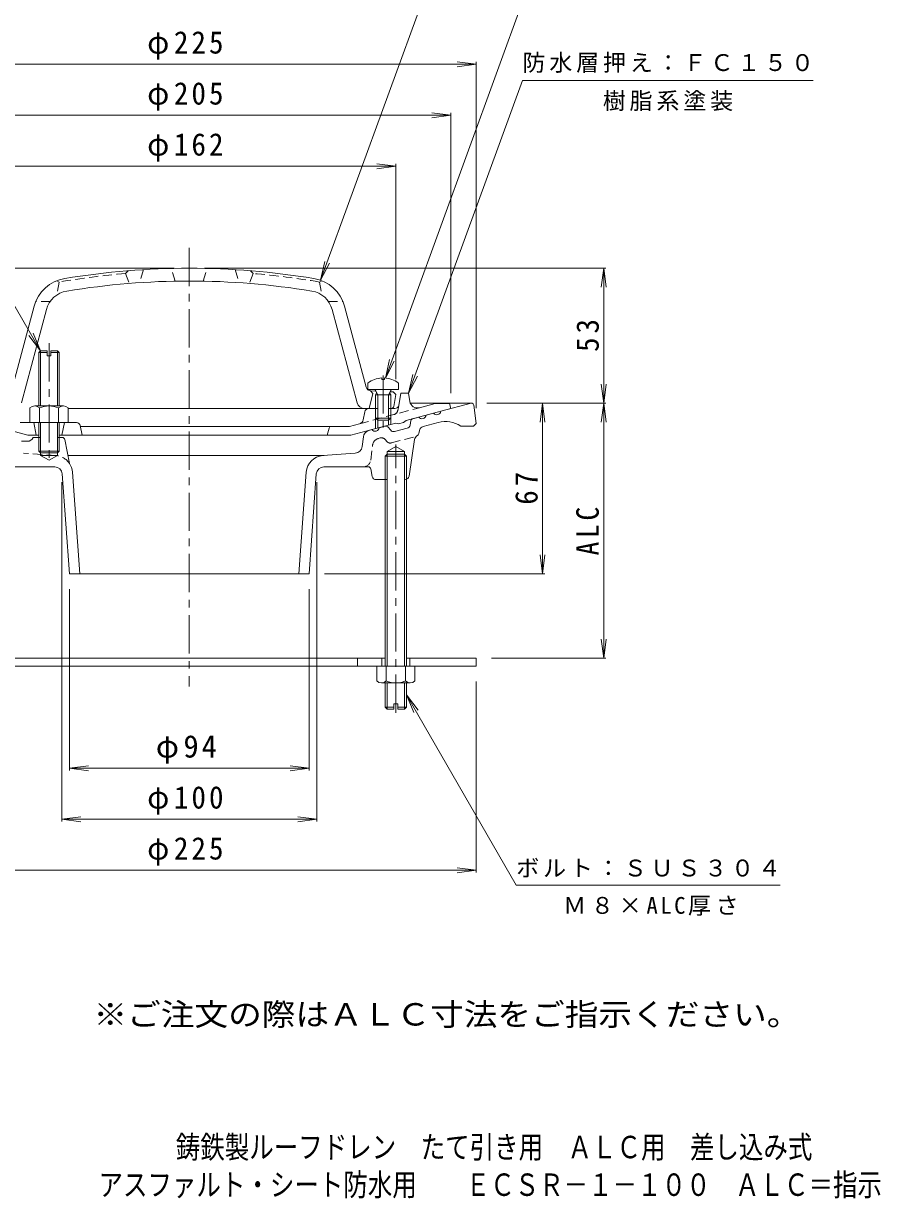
# Model space of a CAD drawing. Units: millimetres, scale not verified. Extents: x -270 to 239, y -346 to 360.
# Drawn here: x -97 to 239.1, y -346.4 to 114.4 of the extents above; entities that cross this region are included whole.
import ezdxf
from ezdxf.enums import TextEntityAlignment as Align

# ---------------------------------------------------------------- set-up
doc = ezdxf.new("R2010")
doc.units = ezdxf.units.MM
doc.header["$LTSCALE"] = 3
doc.linetypes.add('CHAIN1', pattern=[8, 5, -1, 1, -1])
doc.linetypes.add('DASHED1', pattern=[1.8, 1.2, -0.6])
for name, color, linetype, lineweight in [('0-0_通り芯', 3, 'Continuous', 9), ('0-1_躯体', 2, 'Continuous', 9), ('0-2_仕上', 6, 'Continuous', 5), ('0-3_建具', 4, 'Continuous', 9), ('0-4_その他', 7, 'Continuous', 9), ('0-5_寸法', 7, 'Continuous', 9), ('0-A', 4, 'Continuous', 9)]:
    doc.layers.add(name, color=color, linetype=linetype, lineweight=lineweight)
doc.layers.add('F-4_F-4ﾚｲﾔ', color=2, linetype='Continuous')
doc.layers.add('F-5_F-5ﾚｲﾔ', color=2, linetype='Continuous')
doc.styles.add('ＭＳ ゴシック', font='')
doc.styles.get('ＭＳ ゴシック').set_extended_font_data('MS Gothic')

msp = doc.modelspace()

# ---------------------------------------------------------------- linework, layer by layer
at = {"layer": '0-0_通り芯', "linetype": 'CHAIN1'}
for p, q in [((-31.987, 26.367), (-31.987, -145.689)), ((49.013, -155.961), (49.013, -50.703))]:
    msp.add_line(p, q, dxfattribs=at)
at = {"layer": '0-0_通り芯'}
for p, q in [((78.631, -34.489), (54.677, -34.489)), ((78.513, -34.489), (66.658, -37.666)), ((79.623, -35.365), (80.513, -42.489)), ((54.943, -41.377), (54.58, -43.15)), ((55.664, -40.612), (57.965, -39.995)), ((63.76, -38.442), (60.862, -39.219)), ((38.468, -45.219), (39.612, -44.913)), ((42.51, -44.136), (44.81, -43.52)), ((45.817, -43.822), (47.018, -45.176)), ((53.499, -44.298), (48.528, -45.629)), ((58.003, -46.373), (58.242, -45.207)), ((59.684, -43.676), (65.655, -42.076)), ((79.513, -43.489), (74.513, -43.489)), ((79.513, -43.489), (80.513, -42.489)), ((-95.486, -49.489), (-97.834, -49.489)), ((-90.31, -47.989), (-93.195, -47.989)), ((-81.809, -47.989), (-83.663, -47.989)), ((-80.828, -48.796), (-78.987, -58.166)), ((35.8, -51.551), (36.267, -47.751)), ((54.203, -63.209), (56.342, -48.789)), ((-90.31, -54.989), (-90.31, -53.989)), ((-90.31, -54.989), (-83.663, -54.989)), ((-90.31, -54.989), (-86.987, -56.908)), ((-83.663, -54.989), (-86.987, -56.908)), ((-83.663, -53.989), (-83.663, -54.989)), ((20.838, -55.048), (-79.599, -55.048)), ((20.35, -55.065), (33.032, -54.179)), ((44.838, -55.289), (53.188, -55.289)), ((45.653, -53.489), (49.013, -51.549)), ((45.653, -64.489), (45.653, -53.489)), ((45.653, -53.489), (52.373, -53.489)), ((52.373, -53.489), (49.013, -51.549)), ((52.373, -64.489), (52.373, -53.489)), ((53.188, -64.489), (53.188, -55.289)), ((-102.167, -59.489), (-84.763, -59.489)), ((20.79, -59.489), (38.013, -59.489)), ((-81.787, -62.275), (-78.987, -101.489)), ((-77.829, -61.55), (-74.976, -101.489)), ((13.856, -61.55), (11.003, -101.489)), ((17.816, -62.252), (15.013, -101.489)), ((39.174, -60.293), (39.772, -63.283)), ((41.243, -64.489), (45.653, -64.489)), ((52.373, -64.489), (52.719, -64.489)), ((-78.987, -101.489), (15.013, -101.489))]:
    msp.add_line(p, q, dxfattribs=at)
at = {"layer": '0-0_通り芯', "linetype": 'DASHED1'}
for p, q in [((42.109, -48.385), (42.861, -48.183)), ((45.665, -49.679), (44.875, -48.788)), ((47.175, -50.133), (56.922, -47.522)), ((-84.323, -55.065), (-97.005, -54.179)), ((39.179, -56.855), (39.908, -50.917))]:
    msp.add_line(p, q, dxfattribs=at)
at = {"layer": '0-0_通り芯'}
msp.add_lwpolyline([(44.838, -64.489), (44.838, -55.289), (45.653, -54.489), (52.373, -54.489), (53.188, -55.289)], dxfattribs=at)
for centre, radius, start, end in [((78.631, -35.489), 1, 7.12427, 90), ((55.922, -41.578), 1, 104.99922, 168.43358), ((59.252, -39.003), 1.625, 217.62109, 352.37941), ((65.047, -37.45), 1.625, 217.6203, 352.38071), ((39.245, -48.117), 3, 104.99959, 173.00027), ((40.899, -43.921), 1.625, 217.61926, 352.37941), ((45.069, -44.486), 1, 41.56502, 104.99977), ((48.14, -44.181), 1.5, 221.56442, 285.00009), ((53.11, -42.849), 1.5, 285.00009, 348.4351), ((60.201, -45.608), 2, 104.9995, 168.43379), ((68.502, -52.701), 11, 56.8705, 104.99988), ((-95.486, -46.989), 2.5, 270, 336.42221), ((-81.809, -48.989), 1, 11.11934, 90), ((58.32, -49.082), 2, 120.69041, 171.56525), ((56.534, -46.073), 1.5, 300.6898, 348.43372), ((20.838, -62.048), 7, 94.00002, 175.9144), ((32.823, -51.186), 3, 273.99983, 352.99992), ((-84.78, -62.489), 3, 4.08546, 90), ((-84.811, -62.048), 7, 4.0856, 33.68298), ((20.807, -62.489), 3, 90, 175.91454), ((38.194, -60.489), 1, 11.30994, 90), ((41.243, -62.989), 1.5, 191.31021, 270), ((52.719, -62.989), 1.5, 270, 351.56485)]:
    msp.add_arc(centre, radius, start, end, dxfattribs=at)
at = {"layer": '0-0_通り芯', "linetype": 'DASHED1'}
for centre, radius, start, end in [((42.886, -51.282), 3, 105.00009, 172.99992), ((43.379, -50.115), 2, 41.56493, 105.00024), ((46.787, -48.684), 1.5, 221.56349, 284.99872), ((56.534, -46.073), 1.5, 284.99872, 300.69168), ((-84.811, -62.048), 7, 33.68298, 85.99998), ((36.202, -56.489), 3, 270, 352.99992)]:
    msp.add_arc(centre, radius, start, end, dxfattribs=at)
at = {"layer": '0-1_躯体', "color": 4, "linetype": 'CHAIN1'}
msp.add_line((-86.987, -10.989), (-86.987, -57.18), dxfattribs=at)
at = {"layer": '0-1_躯体', "color": 4}
for p, q in [((-90.987, -14.666), (-90.31, -13.989)), ((-90.987, -35.633), (-90.987, -14.666)), ((-87.737, -14.666), (-90.987, -14.666)), ((-90.31, -35.633), (-90.31, -13.989)), ((-90.31, -13.989), (-87.737, -13.989)), ((-87.737, -13.989), (-87.737, -15.989)), ((-87.737, -15.989), (-86.237, -15.989)), ((-86.237, -13.989), (-86.237, -15.989)), ((-86.237, -13.989), (-83.663, -13.989)), ((-82.987, -14.666), (-86.237, -14.666)), ((-83.663, -13.989), (-82.987, -14.666)), ((-83.663, -35.633), (-83.663, -13.989)), ((-82.987, -35.633), (-82.987, -14.666)), ((-94.487, -36.355), (-94.487, -42.133)), ((-92.61, -35.633), (-81.363, -35.633)), ((-90.734, -36.355), (-90.734, -42.133)), ((-83.239, -36.355), (-83.239, -42.133)), ((-79.486, -36.355), (-79.486, -42.133)), ((-94.487, -42.133), (-79.486, -42.133)), ((-90.987, -42.133), (-90.987, -53.313)), ((-90.31, -42.133), (-90.31, -53.989)), ((-83.663, -42.133), (-83.663, -53.989)), ((-82.987, -42.133), (-82.987, -53.313))]:
    msp.add_line(p, q, dxfattribs=at)
at = {"layer": '0-1_躯体', "linetype": 'CHAIN1'}
msp.add_line((44.013, -23.637), (44.013, -44.08), dxfattribs=at)
at = {"layer": '0-1_躯体'}
for p, q in [((50.118, -35.409), (51.013, -30.633)), ((51.013, -30.633), (54.014, -30.633)), ((54.507, -33.852), (54.014, -30.633)), ((41.883, -36.633), (38.27, -36.633)), ((48.644, -36.633), (46.143, -36.633)), ((58.248, -36.296), (64.455, -34.633)), ((64.455, -34.633), (70.013, -34.633)), ((70.513, -36.633), (70.013, -34.633)), ((36.236, -41.001), (36.793, -37.87)), ((41.013, -40.353), (41.013, -44.537)), ((41.883, -41.223), (41.883, -44.304)), ((46.143, -41.223), (46.143, -43.163)), ((47.014, -40.353), (47.014, -42.93)), ((-95.3, -47.133), (-112.986, -42.394)), ((-98.332, -42.133), (-76.216, -42.133)), ((-92.987, -42.133), (-91.987, -47.133)), ((-80.986, -42.133), (-81.987, -47.133)), ((-74.745, -43.339), (-73.986, -47.133)), ((-74.687, -43.633), (30.866, -43.633)), ((22.806, -44.358), (22.014, -47.133)), ((34.785, -42.583), (30.866, -43.633)), ((31.327, -47.133), (49.013, -42.394)), ((50.013, -42.643), (49.013, -42.394)), ((50.013, -42.643), (52.013, -42.107)), ((-90.987, -47.133), (-95.3, -47.133)), ((-82.987, -47.133), (31.327, -47.133))]:
    msp.add_line(p, q, dxfattribs=at)
at = {"layer": '0-1_躯体', "linetype": 'DASHED1'}
for p, q in [((34.785, -42.583), (58.248, -36.296)), ((50.118, -35.409), (49.745, -37.399))]:
    msp.add_line(p, q, dxfattribs=at)
at = {"layer": '0-1_躯体'}
msp.add_lwpolyline([(52.013, -42.107), (53.014, -41.322), (70.513, -36.633)], dxfattribs=at)
at = {"layer": '0-1_躯体', "color": 4}
msp.add_lwpolyline([(-82.987, -53.313), (-90.987, -53.313), (-90.31, -53.989), (-83.663, -53.989)], close=True, dxfattribs=at)
for centre, radius, start, end in [((-92.61, -38.433), 2.8, 47.92557, 132.07463), ((-86.987, -45.722), 10.089, 68.19786, 111.80214), ((-81.363, -38.433), 2.8, 47.92572, 132.07428)]:
    msp.add_arc(centre, radius, start, end, dxfattribs=at)
at = {"layer": '0-1_躯体'}
for centre, radius, start, end in [((38.27, -38.133), 1.5, 90, 169.91187), ((48.644, -35.133), 1.5, 270, 349.38435), ((57.472, -33.398), 3, 188.70714, 285.00027), ((34.267, -40.651), 2, 284.9995, 349.91257), ((-76.216, -43.633), 1.5, 11.31021, 90), ((23.768, -44.633), 1, 90, 164.05402)]:
    msp.add_arc(centre, radius, start, end, dxfattribs=at)
at = {"layer": '0-1_躯体', "linetype": 'DASHED1'}
msp.add_arc((47.78, -37.03), 2, 284.9995, 349.38512, dxfattribs=at)
at = {"layer": '0-2_仕上', "linetype": 'DASHED1'}
for p, q in [((-56.986, 16.32), (-55.986, 17.406)), ((-56.986, 16.32), (-55.486, 12.43)), ((-49.986, 17.827), (-51.486, 12.722)), ((-37.487, 13.316), (-38.987, 18.286)), ((-26.487, 13.316), (-24.987, 18.286)), ((-13.987, 17.827), (-12.487, 12.722)), ((-6.987, 16.32), (-8.487, 12.43)), ((-6.987, 16.32), (-7.987, 17.406)), ((-82.986, 12.986), (-83.987, 13.475)), ((-82.986, 12.986), (-83.987, 7.839)), ((19.013, 12.986), (20.014, 13.475)), ((19.013, 12.986), (20.014, 7.839)), ((-86.512, 5.367), (-92.199, 5.367)), ((22.539, 5.367), (28.226, 5.367))]:
    msp.add_line(p, q, dxfattribs=at)
at = {"layer": '0-2_仕上'}
for p, q in [((-101.336, -28.206), (-92.854, 3.451)), ((-97.822, -34.409), (-88.024, 2.156)), ((33.849, -34.409), (24.051, 2.156)), ((37.363, -28.206), (28.881, 3.451)), ((38.513, -36.633), (40.013, -30.724)), ((39.013, -29.668), (40.013, -30.724)), ((39.204, -29.686), (41.067, -29.771)), ((46.813, -30.032), (48.014, -30.086)), ((48.014, -30.086), (49.013, -31.133)), ((48.163, -35.812), (49.013, -31.133)), ((38.27, -36.633), (-79.486, -36.633))]:
    msp.add_line(p, q, dxfattribs=at)
for centre, radius, start, end in [((-78.365, -0.432), 15, 99.36546, 164.99997), ((-31.987, -281.633), 300, 80.63452, 99.36548), ((14.392, -0.432), 15, 15.00003, 80.63454), ((-78.365, -0.432), 10, 99.36548, 165.00003), ((-31.987, -281.633), 295, 80.63451, 99.36549), ((14.392, -0.432), 10, 14.99997, 80.63452), ((39.295, -27.688), 2, 195.00081, 267.3983), ((36.747, -33.633), 3, 194.99973, 270), ((47.179, -35.633), 1, 270, 349.69676)]:
    msp.add_arc(centre, radius, start, end, dxfattribs=at)
at = {"layer": '0-2_仕上', "linetype": 'DASHED1'}
for start, end in [(94.79622, 99.82088), (80.17912, 85.20378)]:
    msp.add_arc((-31.987, -281.633), 299, start, end, dxfattribs=at)
at = {"layer": '0-3_建具'}
for p, q in [((-144.487, -134.489), (44.838, -134.489)), ((80.513, -137.689), (-144.487, -137.689)), ((34.013, -134.489), (34.013, -137.689)), ((43.513, -137.689), (43.513, -134.489)), ((53.188, -134.489), (80.513, -134.489)), ((54.513, -137.689), (54.513, -134.489)), ((80.513, -134.489), (80.513, -137.689))]:
    msp.add_line(p, q, dxfattribs=at)
at = {"layer": '0-4_その他'}
for p, q in [((-144.486, 98.367), (80.513, 98.367)), ((80.513, 98.367), (73.078, 99.346)), ((80.513, 98.367), (73.078, 97.388)), ((80.513, 99.267), (80.513, -36.489)), ((-134.486, 78.367), (70.513, 78.367)), ((70.513, 78.367), (63.078, 79.346)), ((70.513, 78.367), (63.078, 77.388)), ((70.513, 79.267), (70.513, -30.633)), ((-112.986, 58.367), (49.013, 58.367)), ((49.013, 58.367), (41.578, 59.346)), ((49.013, 58.367), (41.578, 57.388)), ((49.013, 59.267), (49.013, -25.133)), ((-185.386, 18.367), (-37.987, 18.367)), ((131.413, 18.367), (-25.987, 18.367)), ((130.513, 18.367), (129.535, 10.931)), ((130.513, 18.367), (130.513, -34.489)), ((130.513, 18.367), (131.492, 10.931)), ((130.513, -34.489), (129.535, -27.053)), ((130.513, -34.489), (131.492, -27.053)), ((131.413, -34.489), (84.631, -34.489)), ((106.513, -34.489), (105.535, -41.925)), ((106.513, -34.489), (106.513, -101.489)), ((106.513, -34.489), (107.492, -41.925)), ((130.513, -34.489), (129.535, -41.925)), ((130.513, -34.489), (130.513, -134.489)), ((130.513, -34.489), (131.492, -41.925)), ((-81.987, -198.589), (-81.987, -65.489)), ((18.014, -198.589), (18.014, -65.489)), ((106.513, -101.489), (105.535, -94.053)), ((106.513, -101.489), (107.492, -94.053)), ((107.413, -101.489), (21.013, -101.489)), ((-78.987, -178.589), (-78.987, -107.489)), ((15.013, -178.589), (15.013, -107.489)), ((130.513, -134.489), (129.535, -127.053)), ((130.513, -134.489), (131.492, -127.053)), ((131.413, -134.489), (86.513, -134.489)), ((80.513, -218.589), (80.513, -143.689)), ((-78.987, -177.689), (-71.551, -176.71)), ((-78.987, -177.689), (15.013, -177.689)), ((-78.987, -177.689), (-71.551, -178.668)), ((15.013, -177.689), (7.578, -176.71)), ((15.013, -177.689), (7.578, -178.668)), ((-81.987, -197.689), (-74.551, -196.71)), ((-81.987, -197.689), (18.014, -197.689)), ((-81.987, -197.689), (-74.551, -198.668)), ((18.014, -197.689), (10.578, -196.71)), ((18.014, -197.689), (10.578, -198.668)), ((-144.487, -217.689), (80.513, -217.689)), ((80.513, -217.689), (73.078, -216.71)), ((80.513, -217.689), (73.078, -218.668))]:
    msp.add_line(p, q, dxfattribs=at)
at = {"layer": '0-5_寸法'}
for p, q in [((19.518, 13.665), (74.892, 165.803)), ((44.909, -24.664), (100.308, 127.542)), ((54.013, -30.633), (98.648, 91.999)), ((98.648, 91.999), (212.648, 91.999)), ((19.518, 13.665), (21.142, 20.987)), ((19.518, 13.665), (22.981, 20.318)), ((-90.31, -13.989), (-94.876, -8.039)), ((-90.31, -13.989), (-93.18, -7.06)), ((44.909, -24.664), (46.533, -17.341)), ((44.909, -24.664), (48.372, -18.011)), ((54.013, -30.633), (55.637, -23.311)), ((54.013, -30.633), (57.477, -23.98)), ((53.188, -148.939), (96.239, -223.505)), ((53.188, -148.939), (56.059, -155.868)), ((53.188, -148.939), (57.754, -154.889)), ((199.739, -223.505), (96.239, -223.505))]:
    msp.add_line(p, q, dxfattribs=at)
msp.add_lwpolyline([(-90.31, -13.989), (-166.712, 118.343), (-270.212, 118.343)], dxfattribs=at)
at = {"layer": '0-A'}
for p, q in [((38.014, -26.623), (38.014, -29.223)), ((43.535, -24.635), (43.535, -25.256)), ((44.493, -25.256), (43.535, -25.256)), ((44.493, -24.635), (44.493, -25.256)), ((50.013, -26.623), (50.013, -29.223)), ((50.013, -29.223), (38.014, -29.223)), ((41.883, -31.223), (40.832, -29.351)), ((41.013, -31.223), (41.454, -30.46)), ((41.013, -31.223), (47.014, -31.223)), ((41.013, -31.223), (41.013, -40.353)), ((41.883, -31.223), (41.883, -41.223)), ((46.143, -31.223), (47.196, -29.351)), ((46.143, -31.223), (46.143, -41.223)), ((47.014, -31.223), (46.573, -30.46)), ((47.014, -31.223), (47.014, -40.353)), ((41.883, -41.223), (41.013, -40.353)), ((41.013, -40.353), (47.014, -40.353)), ((41.883, -41.223), (46.143, -41.223)), ((46.143, -41.223), (47.014, -40.353))]:
    msp.add_line(p, q, dxfattribs=at)
at = {"layer": '0-A', "color": 2}
for p, q in [((44.838, -137.689), (44.838, -64.489)), ((45.653, -137.689), (45.653, -64.489)), ((52.373, -137.689), (52.373, -64.489)), ((53.188, -137.689), (53.188, -64.489)), ((41.513, -143.468), (41.513, -137.689)), ((45.266, -143.468), (45.266, -137.689)), ((52.761, -143.468), (52.761, -137.689)), ((56.513, -143.468), (56.513, -137.689)), ((54.637, -144.189), (43.39, -144.189)), ((44.838, -153.689), (44.838, -144.189)), ((45.653, -154.489), (45.653, -144.189)), ((52.373, -154.489), (52.373, -144.189)), ((53.188, -153.689), (53.188, -144.189)), ((45.653, -154.489), (44.839, -153.689)), ((48.263, -153.689), (44.839, -153.689)), ((48.263, -154.489), (45.653, -154.489)), ((49.763, -152.489), (48.263, -152.489)), ((48.263, -154.489), (48.263, -152.489)), ((49.763, -154.489), (49.763, -152.489)), ((53.189, -153.689), (49.763, -153.689)), ((52.373, -154.489), (49.763, -154.489)), ((53.189, -153.689), (52.373, -154.489))]:
    msp.add_line(p, q, dxfattribs=at)
at = {"layer": '0-A'}
for centre, radius, start, end in [((44.013, -34.623), 10, 92.7457, 126.86987), ((44.013, -34.623), 10, 53.13013, 87.25409), ((40.613, -29.473), 0.25, 29.32918, 90), ((47.413, -29.473), 0.25, 90, 150.67082)]:
    msp.add_arc(centre, radius, start, end, dxfattribs=at)
at = {"layer": '0-A', "color": 2}
for centre, radius, start, end in [((43.39, -141.389), 2.8, 227.92572, 312.07428), ((49.013, -134.1), 10.089, 248.19786, 291.80214), ((54.637, -141.389), 2.8, 227.92557, 312.07463)]:
    msp.add_arc(centre, radius, start, end, dxfattribs=at)

# ---------------------------------------------------------------- texts
at = {"layer": '0-4_その他', "color": 2, "char_height": 8.798, "attachment_point": 7, "style": 'ＭＳ ゴシック'}
for s, insert in [('\\T1.21;\\W0.95;φ225', (-48.487, 100.167)), ('\\T1.21;\\W0.95;φ205', (-48.487, 80.167)), ('\\T1.21;\\W0.95;φ162', (-48.487, 60.167)), ('\\T1.19;φ94', (-45.112, -175.889)), ('\\T1.21;\\W0.95;φ100', (-48.486, -195.889)), ('\\T1.21;\\W0.95;φ225', (-48.487, -215.889))]:
    msp.add_mtext(s, dxfattribs=dict(at, insert=insert))
at = {"layer": '0-4_その他', "color": 2, "char_height": 8.798, "attachment_point": 7, "rotation": 90, "style": 'ＭＳ ゴシック'}
for s, insert in [('\\T1.27;\\W0.95;53', (128.713, -14.436)), ('\\T1.27;\\W0.95;67', (104.713, -74.364)), ('\\T1.27;\\W0.9;ALC', (128.713, -94.239))]:
    msp.add_mtext(s, dxfattribs=dict(at, insert=insert))
at = {"layer": '0-5_寸法', "char_height": 6.598, "attachment_point": 7, "style": 'ＭＳ ゴシック'}
for s, insert in [('\\T1.17;防水層押え：ＦＣ１５０', (98.648, 94.999)), ('\\T1.17;樹脂系塗装', (130.148, 79.999)), ('\\T1.17;ボルト：ＳＵＳ３０４', (96.239, -220.505)), ('\\T1.21;Ｍ８×ALC厚さ', (114.614, -235.505))]:
    msp.add_mtext(s, dxfattribs=dict(at, insert=insert))
at = {"layer": 'F-4_F-4ﾚｲﾔ', "style": 'ＭＳ ゴシック', "width": 0.8}
for s, p in [('鋳鉄製ルーフドレン\u3000たて引き用\u3000ＡＬＣ用\u3000差し込み式', (-37.264, -333.269)), ('アスファルト・シート防水用\u3000\u3000ＥＣＳＲ－１－１００\u3000ＡＬＣ＝指示', (-67.588, -348.026))]:
    msp.add_text(s, height=8.798, dxfattribs=at).set_placement(p, align=Align.BOTTOM_LEFT)
at = {"layer": 'F-5_F-5ﾚｲﾔ', "style": 'ＭＳ ゴシック', "width": 1.1}
msp.add_text('※ご注文の際はＡＬＣ寸法をご指示ください。', height=8.798, dxfattribs=at).set_placement((-69.568, -281.237), align=Align.BOTTOM_LEFT)

doc.saveas('drawing.dxf')
